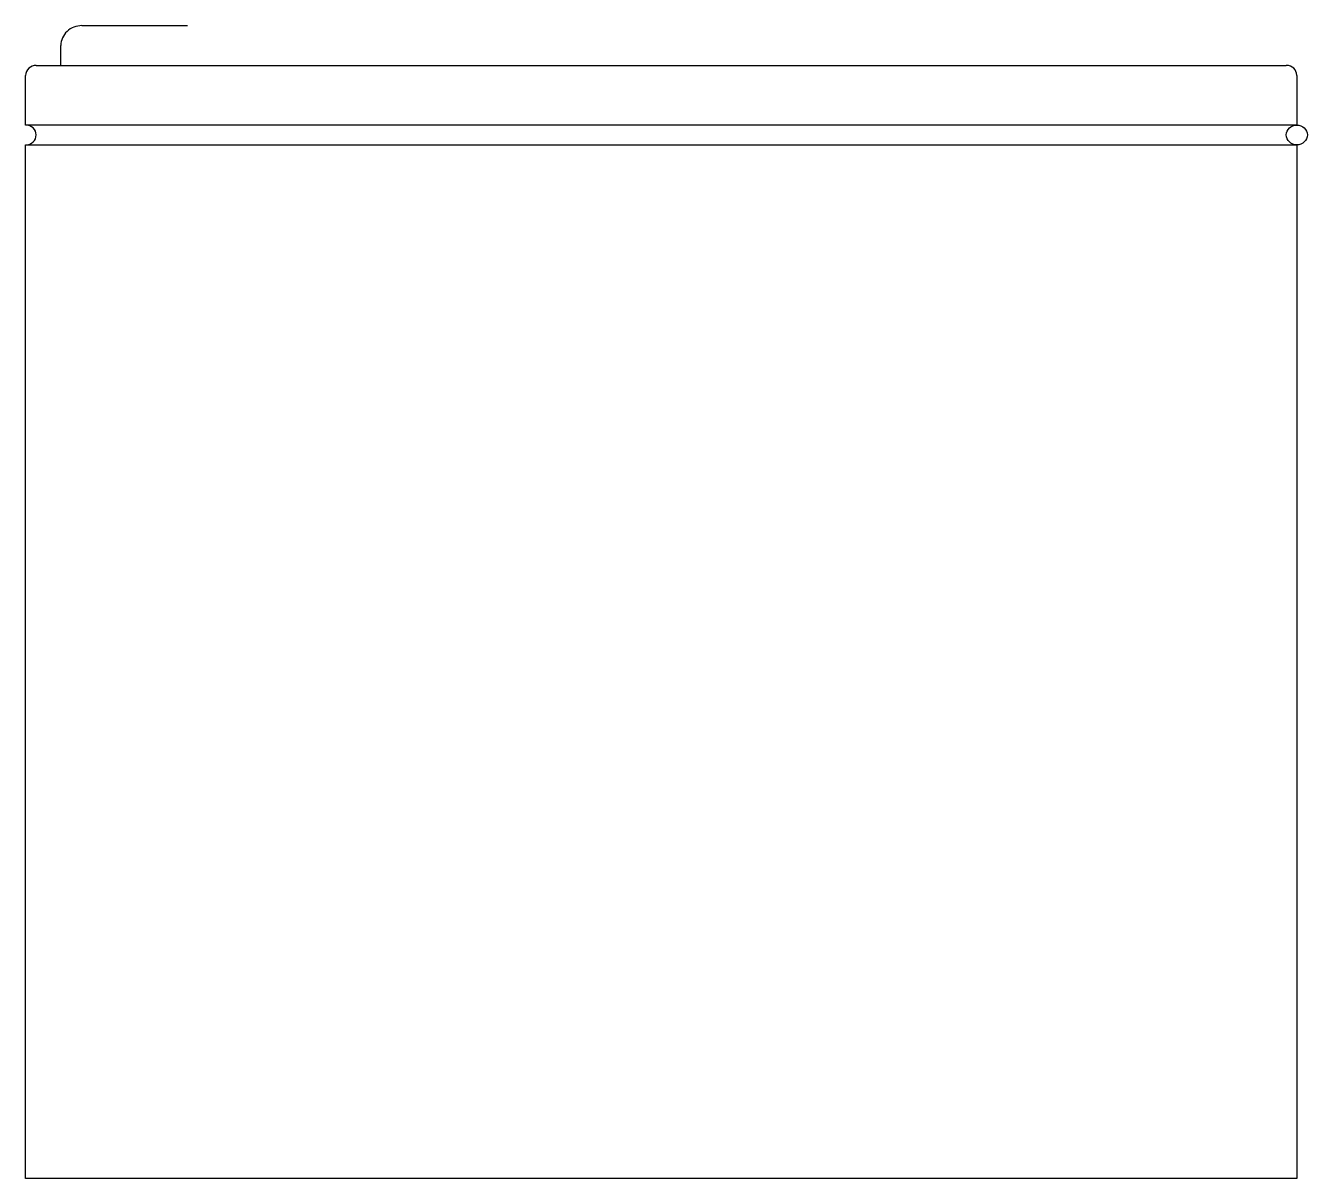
# Model space of a CAD drawing. Header units: inches. Extents: x -16 to 16.3, y 0 to 29.
import ezdxf

# ---------------------------------------------------------------- set-up
doc = ezdxf.new("R2010")
doc.units = ezdxf.units.IN
doc.header["$LTSCALE"] = 0.5
doc.header["$MEASUREMENT"] = 0

msp = doc.modelspace()

# ---------------------------------------------------------------- linework, layer by layer
for p, q in [((-14.582, 29), (-11.926, 29)), ((-15.113, 28), (-15.113, 28.5)), ((-16, 26.5), (-16, 27.75)), ((-15.734, 28), (15.734, 28)), ((16, 27.75), (16, 26.5)), ((16, 26.5), (-16, 26.5)), ((-16, 26), (16, 26)), ((-16, 0), (-16, 26)), ((16, 26), (16, 0)), ((16, 0), (-16, 0))]:
    msp.add_line(p, q)
for centre, major_axis, start_param, end_param in [((-14.582, 28.5), (0.531, 0), 1.570796, 3.141593), ((-15.734, 27.75), (0.266, 0), 1.570796, 3.141593), ((15.734, 27.75), (0.266, 0), 0, 1.570796), ((-16, 26.25), (0.266, 0), -1.570796, 1.570796)]:
    msp.add_ellipse(centre, major_axis=major_axis, ratio=0.941176, start_param=start_param, end_param=end_param)
msp.add_ellipse((16, 26.25), major_axis=(-0.266, 0), ratio=0.941176)

doc.saveas('drawing.dxf')
